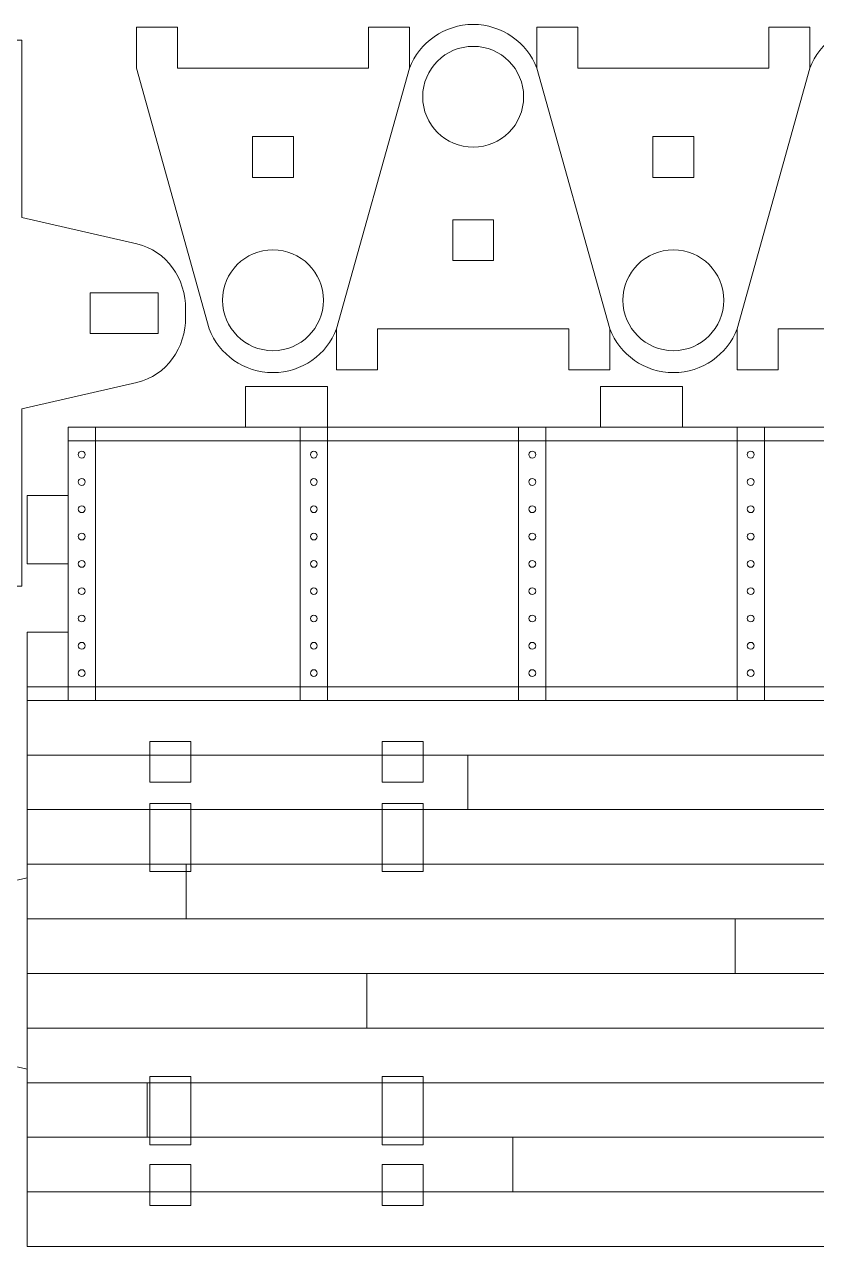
# Model space of a CAD drawing. Header units: millimetres. Extents: x -150 to 148, y 4 to 100.
# Drawn here: x -44.8 to 13.2, y 8.4 to 97.9 of the extents above; entities that cross this region are included whole.
import ezdxf

# ---------------------------------------------------------------- set-up
doc = ezdxf.new("R2010")
doc.units = ezdxf.units.MM
doc.header["$MEASUREMENT"] = 0
doc.layers.add('cut', color=7, linetype='Continuous')
doc.layers.add('cut light', color=7, linetype='Continuous')

msp = doc.modelspace()

# ---------------------------------------------------------------- linework, layer by layer
at = {"layer": 'cut', "lineweight": 0}
for points in [[(-28.1013, 86.6848), (-25.1013, 86.6848), (-25.1013, 89.6848), (-28.1013, 89.6848), (-28.1013, 86.6848)], [(1.2289, 86.6848), (4.2289, 86.6848), (4.2289, 89.6848), (1.2289, 89.6848), (1.2289, 86.6848)], [(-13.4362, 80.5828), (-10.4362, 80.5828), (-10.4362, 83.5828), (-13.4362, 83.5828), (-13.4362, 80.5828)]]:
    msp.add_lwpolyline(points, close=True, dxfattribs=at)
for points, knots in [([(-21.9362, 75.5828), (-22.6594, 73.7119), (-24.4752, 72.3848), (-26.6013, 72.3848), (-26.6013, 72.3848), (-28.7273, 72.3848), (-30.5432, 73.7119), (-31.2664, 75.5828), (-31.2664, 75.5828), (-31.2664, 75.5828), (-31.2669, 75.5828), (-31.2669, 75.5828), (-31.2669, 75.5828), (-31.2669, 75.5828), (-36.6013, 94.6848), (-36.6013, 94.6848), (-36.6013, 94.6848), (-36.6013, 94.6848), (-36.6013, 97.6848), (-36.6013, 97.6848), (-36.6013, 97.6848), (-36.6013, 97.6848), (-33.6013, 97.6848), (-33.6013, 97.6848), (-33.6013, 97.6848), (-33.6013, 97.6848), (-33.6013, 94.6848), (-33.6013, 94.6848), (-33.6013, 94.6848), (-33.6013, 94.6848), (-19.6013, 94.6848), (-19.6013, 94.6848), (-19.6013, 94.6848), (-19.6013, 94.6848), (-19.6013, 97.6848), (-19.6013, 97.6848), (-19.6013, 97.6848), (-19.6013, 97.6848), (-16.6013, 97.6848), (-16.6013, 97.6848), (-16.6013, 97.6848), (-16.6013, 97.6848), (-16.6013, 94.6848), (-16.6013, 94.6848), (-16.6013, 94.6848), (-16.6013, 94.6848), (-21.9357, 75.5828), (-21.9357, 75.5828), (-21.9357, 75.5828), (-21.9357, 75.5828), (-21.9362, 75.5828), (-21.9362, 75.5828)], [0, 0, 0, 0, 0.0714286, 0.0714286, 0.0714286, 0.0714286, 0.1428571, 0.1428571, 0.1428571, 0.1428571, 0.2142857, 0.2142857, 0.2142857, 0.2142857, 0.2857143, 0.2857143, 0.2857143, 0.2857143, 0.3571429, 0.3571429, 0.3571429, 0.3571429, 0.4285714, 0.4285714, 0.4285714, 0.4285714, 0.5, 0.5, 0.5, 0.5, 0.5714286, 0.5714286, 0.5714286, 0.5714286, 0.6428571, 0.6428571, 0.6428571, 0.6428571, 0.7142857, 0.7142857, 0.7142857, 0.7142857, 0.7857143, 0.7857143, 0.7857143, 0.7857143, 0.8571429, 0.8571429, 0.8571429, 0.8571429, 1, 1, 1, 1]), ([(-16.6013, 94.6848), (-15.8781, 96.5557), (-14.0623, 97.8828), (-11.9362, 97.8828), (-11.9362, 97.8828), (-9.8102, 97.8828), (-7.9943, 96.5557), (-7.2711, 94.6848), (-7.2711, 94.6848), (-7.2711, 94.6848), (-7.2706, 94.6848), (-7.2706, 94.6848), (-7.2706, 94.6848), (-7.2706, 94.6848), (-1.9362, 75.5828), (-1.9362, 75.5828), (-1.9362, 75.5828), (-1.9362, 75.5828), (-1.9362, 72.5828), (-1.9362, 72.5828), (-1.9362, 72.5828), (-1.9362, 72.5828), (-4.9362, 72.5828), (-4.9362, 72.5828), (-4.9362, 72.5828), (-4.9362, 72.5828), (-4.9362, 75.5828), (-4.9362, 75.5828), (-4.9362, 75.5828), (-4.9362, 75.5828), (-18.9362, 75.5828), (-18.9362, 75.5828), (-18.9362, 75.5828), (-18.9362, 75.5828), (-18.9362, 72.5828), (-18.9362, 72.5828), (-18.9362, 72.5828), (-18.9362, 72.5828), (-21.9362, 72.5828), (-21.9362, 72.5828), (-21.9362, 72.5828), (-21.9362, 72.5828), (-21.9362, 75.5828), (-21.9362, 75.5828), (-21.9362, 75.5828), (-21.9362, 75.5828), (-16.6018, 94.6848), (-16.6018, 94.6848), (-16.6018, 94.6848), (-16.6018, 94.6848), (-16.6013, 94.6848), (-16.6013, 94.6848)], [0, 0, 0, 0, 0.0714286, 0.0714286, 0.0714286, 0.0714286, 0.1428571, 0.1428571, 0.1428571, 0.1428571, 0.2142857, 0.2142857, 0.2142857, 0.2142857, 0.2857143, 0.2857143, 0.2857143, 0.2857143, 0.3571429, 0.3571429, 0.3571429, 0.3571429, 0.4285714, 0.4285714, 0.4285714, 0.4285714, 0.5, 0.5, 0.5, 0.5, 0.5714286, 0.5714286, 0.5714286, 0.5714286, 0.6428571, 0.6428571, 0.6428571, 0.6428571, 0.7142857, 0.7142857, 0.7142857, 0.7142857, 0.7857143, 0.7857143, 0.7857143, 0.7857143, 0.8571429, 0.8571429, 0.8571429, 0.8571429, 1, 1, 1, 1]), ([(7.394, 75.5828), (6.6708, 73.7119), (4.855, 72.3848), (2.7289, 72.3848), (2.7289, 72.3848), (0.6029, 72.3848), (-1.213, 73.7119), (-1.9362, 75.5828), (-1.9362, 75.5828), (-1.9362, 75.5828), (-1.9367, 75.5828), (-1.9367, 75.5828), (-1.9367, 75.5828), (-1.9367, 75.5828), (-7.2711, 94.6848), (-7.2711, 94.6848), (-7.2711, 94.6848), (-7.2711, 94.6848), (-7.2711, 97.6848), (-7.2711, 97.6848), (-7.2711, 97.6848), (-7.2711, 97.6848), (-4.2711, 97.6848), (-4.2711, 97.6848), (-4.2711, 97.6848), (-4.2711, 97.6848), (-4.2711, 94.6848), (-4.2711, 94.6848), (-4.2711, 94.6848), (-4.2711, 94.6848), (9.7289, 94.6848), (9.7289, 94.6848), (9.7289, 94.6848), (9.7289, 94.6848), (9.7289, 97.6848), (9.7289, 97.6848), (9.7289, 97.6848), (9.7289, 97.6848), (12.7289, 97.6848), (12.7289, 97.6848), (12.7289, 97.6848), (12.7289, 97.6848), (12.7289, 94.6848), (12.7289, 94.6848), (12.7289, 94.6848), (12.7289, 94.6848), (7.3945, 75.5828), (7.3945, 75.5828), (7.3945, 75.5828), (7.3945, 75.5828), (7.394, 75.5828), (7.394, 75.5828)], [0, 0, 0, 0, 0.0714286, 0.0714286, 0.0714286, 0.0714286, 0.1428571, 0.1428571, 0.1428571, 0.1428571, 0.2142857, 0.2142857, 0.2142857, 0.2142857, 0.2857143, 0.2857143, 0.2857143, 0.2857143, 0.3571429, 0.3571429, 0.3571429, 0.3571429, 0.4285714, 0.4285714, 0.4285714, 0.4285714, 0.5, 0.5, 0.5, 0.5, 0.5714286, 0.5714286, 0.5714286, 0.5714286, 0.6428571, 0.6428571, 0.6428571, 0.6428571, 0.7142857, 0.7142857, 0.7142857, 0.7142857, 0.7857143, 0.7857143, 0.7857143, 0.7857143, 0.8571429, 0.8571429, 0.8571429, 0.8571429, 1, 1, 1, 1]), ([(12.7289, 94.6848), (13.4521, 96.5557), (15.2679, 97.8828), (17.394, 97.8828), (17.394, 97.8828), (19.52, 97.8828), (21.3359, 96.5557), (22.0591, 94.6848), (22.0591, 94.6848), (22.0591, 94.6848), (22.0596, 94.6848), (22.0596, 94.6848), (22.0596, 94.6848), (22.0596, 94.6848), (27.394, 75.5828), (27.394, 75.5828), (27.394, 75.5828), (27.394, 75.5828), (27.394, 72.5828), (27.394, 72.5828), (27.394, 72.5828), (27.394, 72.5828), (24.394, 72.5828), (24.394, 72.5828), (24.394, 72.5828), (24.394, 72.5828), (24.394, 75.5828), (24.394, 75.5828), (24.394, 75.5828), (24.394, 75.5828), (10.394, 75.5828), (10.394, 75.5828), (10.394, 75.5828), (10.394, 75.5828), (10.394, 72.5828), (10.394, 72.5828), (10.394, 72.5828), (10.394, 72.5828), (7.394, 72.5828), (7.394, 72.5828), (7.394, 72.5828), (7.394, 72.5828), (7.394, 75.5828), (7.394, 75.5828), (7.394, 75.5828), (7.394, 75.5828), (12.7284, 94.6848), (12.7284, 94.6848), (12.7284, 94.6848), (12.7284, 94.6848), (12.7289, 94.6848), (12.7289, 94.6848)], [0, 0, 0, 0, 0.0714286, 0.0714286, 0.0714286, 0.0714286, 0.1428571, 0.1428571, 0.1428571, 0.1428571, 0.2142857, 0.2142857, 0.2142857, 0.2142857, 0.2857143, 0.2857143, 0.2857143, 0.2857143, 0.3571429, 0.3571429, 0.3571429, 0.3571429, 0.4285714, 0.4285714, 0.4285714, 0.4285714, 0.5, 0.5, 0.5, 0.5, 0.5714286, 0.5714286, 0.5714286, 0.5714286, 0.6428571, 0.6428571, 0.6428571, 0.6428571, 0.7142857, 0.7142857, 0.7142857, 0.7142857, 0.7857143, 0.7857143, 0.7857143, 0.7857143, 0.8571429, 0.8571429, 0.8571429, 0.8571429, 1, 1, 1, 1]), ([(-134.9979, 69.7378), (-134.9979, 69.7378), (-143.4346, 71.6688), (-143.4346, 71.6688), (-143.4346, 71.6688), (-145.6208, 72.1691), (-146.9979, 74.2152), (-146.9979, 76.458), (-146.9979, 76.458), (-146.9979, 76.458), (-146.9979, 77.0176), (-146.9979, 77.0176), (-146.9979, 77.0176), (-146.9979, 79.2604), (-145.621, 81.3065), (-143.4346, 81.8068), (-143.4346, 81.8068), (-143.4346, 81.8068), (-134.9979, 83.7378), (-134.9979, 83.7378), (-134.9979, 83.7378), (-134.9979, 83.7378), (-134.9979, 96.7378), (-134.9979, 96.7378), (-134.9979, 96.7378), (-134.9979, 96.7378), (-118.9979, 96.7378), (-118.9979, 96.7378), (-118.9979, 96.7378), (-118.9979, 96.7378), (-118.9979, 93.7378), (-118.9979, 93.7378), (-118.9979, 93.7378), (-118.9979, 93.7378), (-112.9979, 93.7378), (-112.9979, 93.7378), (-112.9979, 93.7378), (-112.9979, 93.7378), (-112.9979, 96.7378), (-112.9979, 96.7378), (-112.9979, 96.7378), (-112.9979, 96.7378), (-92.9979, 96.7378), (-92.9979, 96.7378), (-92.9979, 96.7378), (-92.9979, 96.7378), (-92.9979, 93.7378), (-92.9979, 93.7378), (-92.9979, 93.7378), (-92.9979, 93.7378), (-86.9979, 93.7378), (-86.9979, 93.7378), (-86.9979, 93.7378), (-86.9979, 93.7378), (-86.9979, 96.7378), (-86.9979, 96.7378), (-86.9979, 96.7378), (-86.9979, 96.7378), (-66.9979, 96.7378), (-66.9979, 96.7378), (-66.9979, 96.7378), (-66.9979, 96.7378), (-66.9979, 93.7378), (-66.9979, 93.7378), (-66.9979, 93.7378), (-66.9979, 93.7378), (-60.9979, 93.7378), (-60.9979, 93.7378), (-60.9979, 93.7378), (-60.9979, 93.7378), (-60.9979, 96.7378), (-60.9979, 96.7378), (-60.9979, 96.7378), (-60.9979, 96.7378), (-44.9979, 96.7378), (-44.9979, 96.7378), (-44.9979, 96.7378), (-44.9979, 96.7378), (-44.9979, 83.7378), (-44.9979, 83.7378), (-44.9979, 83.7378), (-44.9979, 83.7378), (-36.5612, 81.8068), (-36.5612, 81.8068), (-36.5612, 81.8068), (-34.3748, 81.3064), (-32.9979, 79.2606), (-32.9979, 77.0176), (-32.9979, 77.0176), (-32.9979, 77.0176), (-32.9979, 76.458), (-32.9979, 76.458), (-32.9979, 76.458), (-32.9979, 74.215), (-34.3749, 72.1692), (-36.5612, 71.6688), (-36.5612, 71.6688), (-36.5612, 71.6688), (-44.9979, 69.7378), (-44.9979, 69.7378), (-44.9979, 69.7378), (-44.9979, 69.7378), (-44.9979, 56.7378), (-44.9979, 56.7378), (-44.9979, 56.7378), (-44.9979, 56.7378), (-60.9979, 56.7378), (-60.9979, 56.7378), (-60.9979, 56.7378), (-60.9979, 56.7378), (-60.9979, 59.7378), (-60.9979, 59.7378), (-60.9979, 59.7378), (-60.9979, 59.7378), (-66.9979, 59.7378), (-66.9979, 59.7378), (-66.9979, 59.7378), (-66.9979, 59.7378), (-66.9979, 56.7378), (-66.9979, 56.7378), (-66.9979, 56.7378), (-66.9979, 56.7378), (-86.9979, 56.7378), (-86.9979, 56.7378), (-86.9979, 56.7378), (-86.9979, 56.7378), (-86.9979, 59.7378), (-86.9979, 59.7378), (-86.9979, 59.7378), (-86.9979, 59.7378), (-92.9979, 59.7378), (-92.9979, 59.7378), (-92.9979, 59.7378), (-92.9979, 59.7378), (-92.9979, 56.7378), (-92.9979, 56.7378), (-92.9979, 56.7378), (-92.9979, 56.7378), (-112.9979, 56.7378), (-112.9979, 56.7378), (-112.9979, 56.7378), (-112.9979, 56.7378), (-112.9979, 59.7378), (-112.9979, 59.7378), (-112.9979, 59.7378), (-112.9979, 59.7378), (-118.9979, 59.7378), (-118.9979, 59.7378), (-118.9979, 59.7378), (-118.9979, 59.7378), (-118.9979, 56.7378), (-118.9979, 56.7378), (-118.9979, 56.7378), (-118.9979, 56.7378), (-134.9979, 56.7378), (-134.9979, 56.7378), (-134.9979, 56.7378), (-134.9979, 56.7378), (-134.9979, 69.7378), (-134.9979, 69.7378)], [0, 0, 0, 0, 0.0243902, 0.0243902, 0.0243902, 0.0243902, 0.0487805, 0.0487805, 0.0487805, 0.0487805, 0.0731707, 0.0731707, 0.0731707, 0.0731707, 0.097561, 0.097561, 0.097561, 0.097561, 0.1219512, 0.1219512, 0.1219512, 0.1219512, 0.1463415, 0.1463415, 0.1463415, 0.1463415, 0.1707317, 0.1707317, 0.1707317, 0.1707317, 0.195122, 0.195122, 0.195122, 0.195122, 0.2195122, 0.2195122, 0.2195122, 0.2195122, 0.2439024, 0.2439024, 0.2439024, 0.2439024, 0.2682927, 0.2682927, 0.2682927, 0.2682927, 0.2926829, 0.2926829, 0.2926829, 0.2926829, 0.3170732, 0.3170732, 0.3170732, 0.3170732, 0.3414634, 0.3414634, 0.3414634, 0.3414634, 0.3658537, 0.3658537, 0.3658537, 0.3658537, 0.3902439, 0.3902439, 0.3902439, 0.3902439, 0.4146341, 0.4146341, 0.4146341, 0.4146341, 0.4390244, 0.4390244, 0.4390244, 0.4390244, 0.4634146, 0.4634146, 0.4634146, 0.4634146, 0.4878049, 0.4878049, 0.4878049, 0.4878049, 0.5121951, 0.5121951, 0.5121951, 0.5121951, 0.5365854, 0.5365854, 0.5365854, 0.5365854, 0.5609756, 0.5609756, 0.5609756, 0.5609756, 0.5853659, 0.5853659, 0.5853659, 0.5853659, 0.6097561, 0.6097561, 0.6097561, 0.6097561, 0.6341463, 0.6341463, 0.6341463, 0.6341463, 0.6585366, 0.6585366, 0.6585366, 0.6585366, 0.6829268, 0.6829268, 0.6829268, 0.6829268, 0.7073171, 0.7073171, 0.7073171, 0.7073171, 0.7317073, 0.7317073, 0.7317073, 0.7317073, 0.7560976, 0.7560976, 0.7560976, 0.7560976, 0.7804878, 0.7804878, 0.7804878, 0.7804878, 0.804878, 0.804878, 0.804878, 0.804878, 0.8292683, 0.8292683, 0.8292683, 0.8292683, 0.8536585, 0.8536585, 0.8536585, 0.8536585, 0.8780488, 0.8780488, 0.8780488, 0.8780488, 0.902439, 0.902439, 0.902439, 0.902439, 0.9268293, 0.9268293, 0.9268293, 0.9268293, 0.9512195, 0.9512195, 0.9512195, 0.9512195, 1, 1, 1, 1]), ([(-11.9362, 88.8878), (-13.9768, 88.8878), (-15.6312, 90.542), (-15.6312, 92.5828), (-15.6312, 92.5828), (-15.6312, 94.6236), (-13.9768, 96.2778), (-11.9362, 96.2778), (-11.9362, 96.2778), (-9.8956, 96.2778), (-8.2412, 94.6236), (-8.2412, 92.5828), (-8.2412, 92.5828), (-8.2412, 90.542), (-9.8956, 88.8878), (-11.9362, 88.8878)], [0, 0, 0, 0, 0.2, 0.2, 0.2, 0.2, 0.4, 0.4, 0.4, 0.4, 0.6, 0.6, 0.6, 0.6, 1, 1, 1, 1]), ([(-26.6013, 81.3798), (-24.5607, 81.3798), (-22.9063, 79.7256), (-22.9063, 77.6848), (-22.9063, 77.6848), (-22.9063, 75.644), (-24.5607, 73.9898), (-26.6013, 73.9898), (-26.6013, 73.9898), (-28.6419, 73.9898), (-30.2963, 75.644), (-30.2963, 77.6848), (-30.2963, 77.6848), (-30.2963, 79.7256), (-28.6419, 81.3798), (-26.6013, 81.3798)], [0, 0, 0, 0, 0.2, 0.2, 0.2, 0.2, 0.4, 0.4, 0.4, 0.4, 0.6, 0.6, 0.6, 0.6, 1, 1, 1, 1]), ([(2.7289, 81.3798), (4.7695, 81.3798), (6.4239, 79.7256), (6.4239, 77.6848), (6.4239, 77.6848), (6.4239, 75.644), (4.7695, 73.9898), (2.7289, 73.9898), (2.7289, 73.9898), (0.6883, 73.9898), (-0.9661, 75.644), (-0.9661, 77.6848), (-0.9661, 77.6848), (-0.9661, 79.7256), (0.6883, 81.3798), (2.7289, 81.3798)], [0, 0, 0, 0, 0.2, 0.2, 0.2, 0.2, 0.4, 0.4, 0.4, 0.4, 0.6, 0.6, 0.6, 0.6, 1, 1, 1, 1]), ([(-39.9979, 75.2376), (-39.9979, 75.2376), (-39.9979, 78.2376), (-39.9979, 78.2376), (-39.9979, 78.2376), (-39.9979, 78.2376), (-34.9979, 78.2376), (-34.9979, 78.2376), (-34.9979, 78.2376), (-34.9979, 78.2376), (-34.9979, 75.2376), (-34.9979, 75.2376), (-34.9979, 75.2376), (-34.9979, 75.2376), (-39.9979, 75.2376), (-39.9979, 75.2376)], [0, 0, 0, 0, 0.2, 0.2, 0.2, 0.2, 0.4, 0.4, 0.4, 0.4, 0.6, 0.6, 0.6, 0.6, 1, 1, 1, 1]), ([(-22.6073, 71.3757), (-22.6073, 71.3757), (-22.6073, 68.3757), (-22.6073, 68.3757), (-22.6073, 68.3757), (-22.6073, 68.3757), (-2.6073, 68.3757), (-2.6073, 68.3757), (-2.6073, 68.3757), (-2.6073, 68.3757), (-2.6073, 71.3757), (-2.6073, 71.3757), (-2.6073, 71.3757), (-2.6073, 71.3757), (3.3927, 71.3757), (3.3927, 71.3757), (3.3927, 71.3757), (3.3927, 71.3757), (3.3927, 68.3757), (3.3927, 68.3757), (3.3927, 68.3757), (3.3927, 68.3757), (23.3927, 68.3757), (23.3927, 68.3757), (23.3927, 68.3757), (23.3927, 68.3757), (23.3927, 71.3757), (23.3927, 71.3757), (23.3927, 71.3757), (23.3927, 71.3757), (29.3927, 71.3757), (29.3927, 71.3757), (29.3927, 71.3757), (29.3927, 71.3757), (29.3927, 68.3757), (29.3927, 68.3757), (29.3927, 68.3757), (29.3927, 68.3757), (42.3927, 68.3757), (42.3927, 68.3757), (42.3927, 68.3757), (42.3927, 68.3757), (42.3927, 63.3757), (42.3927, 63.3757), (42.3927, 63.3757), (42.3927, 63.3757), (45.3927, 63.3757), (45.3927, 63.3757), (45.3927, 63.3757), (45.3927, 63.3757), (45.3927, 58.3757), (45.3927, 58.3757), (45.3927, 58.3757), (45.3927, 58.3757), (42.3927, 58.3757), (42.3927, 58.3757), (42.3927, 58.3757), (42.3927, 58.3757), (42.3927, 53.3757), (42.3927, 53.3757), (42.3927, 53.3757), (42.3927, 53.3757), (45.3927, 53.3757), (45.3927, 53.3757), (45.3927, 53.3757), (45.3927, 53.3757), (45.3927, 48.3757), (45.3927, 48.3757), (45.3927, 48.3757), (45.3927, 48.3757), (-44.6073, 48.3757), (-44.6073, 48.3757), (-44.6073, 48.3757), (-44.6073, 48.3757), (-44.6073, 53.3757), (-44.6073, 53.3757), (-44.6073, 53.3757), (-44.6073, 53.3757), (-41.6073, 53.3757), (-41.6073, 53.3757), (-41.6073, 53.3757), (-41.6073, 53.3757), (-41.6073, 58.3757), (-41.6073, 58.3757), (-41.6073, 58.3757), (-41.6073, 58.3757), (-44.6073, 58.3757), (-44.6073, 58.3757), (-44.6073, 58.3757), (-44.6073, 58.3757), (-44.6073, 63.3757), (-44.6073, 63.3757), (-44.6073, 63.3757), (-44.6073, 63.3757), (-41.6073, 63.3757), (-41.6073, 63.3757), (-41.6073, 63.3757), (-41.6073, 63.3757), (-41.6073, 68.3757), (-41.6073, 68.3757), (-41.6073, 68.3757), (-41.6073, 68.3757), (-28.6073, 68.3757), (-28.6073, 68.3757), (-28.6073, 68.3757), (-28.6073, 68.3757), (-28.6073, 71.3757), (-28.6073, 71.3757), (-28.6073, 71.3757), (-28.6073, 71.3757), (-22.6073, 71.3757), (-22.6073, 71.3757)], [0, 0, 0, 0, 0.0344828, 0.0344828, 0.0344828, 0.0344828, 0.0689655, 0.0689655, 0.0689655, 0.0689655, 0.1034483, 0.1034483, 0.1034483, 0.1034483, 0.137931, 0.137931, 0.137931, 0.137931, 0.1724138, 0.1724138, 0.1724138, 0.1724138, 0.2068966, 0.2068966, 0.2068966, 0.2068966, 0.2413793, 0.2413793, 0.2413793, 0.2413793, 0.2758621, 0.2758621, 0.2758621, 0.2758621, 0.3103448, 0.3103448, 0.3103448, 0.3103448, 0.3448276, 0.3448276, 0.3448276, 0.3448276, 0.3793103, 0.3793103, 0.3793103, 0.3793103, 0.4137931, 0.4137931, 0.4137931, 0.4137931, 0.4482759, 0.4482759, 0.4482759, 0.4482759, 0.4827586, 0.4827586, 0.4827586, 0.4827586, 0.5172414, 0.5172414, 0.5172414, 0.5172414, 0.5517241, 0.5517241, 0.5517241, 0.5517241, 0.5862069, 0.5862069, 0.5862069, 0.5862069, 0.6206897, 0.6206897, 0.6206897, 0.6206897, 0.6551724, 0.6551724, 0.6551724, 0.6551724, 0.6896552, 0.6896552, 0.6896552, 0.6896552, 0.7241379, 0.7241379, 0.7241379, 0.7241379, 0.7586207, 0.7586207, 0.7586207, 0.7586207, 0.7931034, 0.7931034, 0.7931034, 0.7931034, 0.8275862, 0.8275862, 0.8275862, 0.8275862, 0.862069, 0.862069, 0.862069, 0.862069, 0.8965517, 0.8965517, 0.8965517, 0.8965517, 0.9310345, 0.9310345, 0.9310345, 0.9310345, 1, 1, 1, 1]), ([(45.3927, 35.3757), (45.3927, 35.3757), (53.8294, 33.4447), (53.8294, 33.4447), (53.8294, 33.4447), (56.0156, 32.9444), (57.3927, 30.8983), (57.3927, 28.6555), (57.3927, 28.6555), (57.3927, 28.6555), (57.3927, 28.0959), (57.3927, 28.0959), (57.3927, 28.0959), (57.3927, 25.8531), (56.0158, 23.807), (53.8294, 23.3067), (53.8294, 23.3067), (53.8294, 23.3067), (45.3927, 21.3757), (45.3927, 21.3757), (45.3927, 21.3757), (45.3927, 21.3757), (45.3927, 8.3757), (45.3927, 8.3757), (45.3927, 8.3757), (45.3927, 8.3757), (-44.6073, 8.3757), (-44.6073, 8.3757), (-44.6073, 8.3757), (-44.6073, 8.3757), (-44.6073, 21.3757), (-44.6073, 21.3757), (-44.6073, 21.3757), (-44.6073, 21.3757), (-53.044, 23.3067), (-53.044, 23.3067), (-53.044, 23.3067), (-55.2304, 23.8071), (-56.6073, 25.8529), (-56.6073, 28.0959), (-56.6073, 28.0959), (-56.6073, 28.0959), (-56.6073, 28.6555), (-56.6073, 28.6555), (-56.6073, 28.6555), (-56.6073, 30.8985), (-55.2303, 32.9443), (-53.044, 33.4447), (-53.044, 33.4447), (-53.044, 33.4447), (-44.6073, 35.3757), (-44.6073, 35.3757), (-44.6073, 35.3757), (-44.6073, 35.3757), (-44.6073, 48.3757), (-44.6073, 48.3757), (-44.6073, 48.3757), (-44.6073, 48.3757), (45.3927, 48.3757), (45.3927, 48.3757), (45.3927, 48.3757), (45.3927, 48.3757), (45.3927, 35.3757), (45.3927, 35.3757)], [0, 0, 0, 0, 0.0588235, 0.0588235, 0.0588235, 0.0588235, 0.1176471, 0.1176471, 0.1176471, 0.1176471, 0.1764706, 0.1764706, 0.1764706, 0.1764706, 0.2352941, 0.2352941, 0.2352941, 0.2352941, 0.2941176, 0.2941176, 0.2941176, 0.2941176, 0.3529412, 0.3529412, 0.3529412, 0.3529412, 0.4117647, 0.4117647, 0.4117647, 0.4117647, 0.4705882, 0.4705882, 0.4705882, 0.4705882, 0.5294118, 0.5294118, 0.5294118, 0.5294118, 0.5882353, 0.5882353, 0.5882353, 0.5882353, 0.6470588, 0.6470588, 0.6470588, 0.6470588, 0.7058824, 0.7058824, 0.7058824, 0.7058824, 0.7647059, 0.7647059, 0.7647059, 0.7647059, 0.8235294, 0.8235294, 0.8235294, 0.8235294, 0.8823529, 0.8823529, 0.8823529, 0.8823529, 1, 1, 1, 1]), ([(-32.6073, 42.3757), (-32.6073, 42.3757), (-35.6073, 42.3757), (-35.6073, 42.3757), (-35.6073, 42.3757), (-35.6073, 42.3757), (-35.6073, 45.3757), (-35.6073, 45.3757), (-35.6073, 45.3757), (-35.6073, 45.3757), (-32.6073, 45.3757), (-32.6073, 45.3757), (-32.6073, 45.3757), (-32.6073, 45.3757), (-32.6073, 42.3757), (-32.6073, 42.3757)], [0, 0, 0, 0, 0.2, 0.2, 0.2, 0.2, 0.4, 0.4, 0.4, 0.4, 0.6, 0.6, 0.6, 0.6, 1, 1, 1, 1]), ([(-15.6073, 42.3757), (-15.6073, 42.3757), (-18.6073, 42.3757), (-18.6073, 42.3757), (-18.6073, 42.3757), (-18.6073, 42.3757), (-18.6073, 45.3757), (-18.6073, 45.3757), (-18.6073, 45.3757), (-18.6073, 45.3757), (-15.6073, 45.3757), (-15.6073, 45.3757), (-15.6073, 45.3757), (-15.6073, 45.3757), (-15.6073, 42.3757), (-15.6073, 42.3757)], [0, 0, 0, 0, 0.2, 0.2, 0.2, 0.2, 0.4, 0.4, 0.4, 0.4, 0.6, 0.6, 0.6, 0.6, 1, 1, 1, 1]), ([(-35.6073, 35.8339), (-35.6073, 35.8339), (-35.6073, 40.8339), (-35.6073, 40.8339), (-35.6073, 40.8339), (-35.6073, 40.8339), (-32.6073, 40.8339), (-32.6073, 40.8339), (-32.6073, 40.8339), (-32.6073, 40.8339), (-32.6073, 35.8339), (-32.6073, 35.8339), (-32.6073, 35.8339), (-32.6073, 35.8339), (-35.6073, 35.8339), (-35.6073, 35.8339)], [0, 0, 0, 0, 0.2, 0.2, 0.2, 0.2, 0.4, 0.4, 0.4, 0.4, 0.6, 0.6, 0.6, 0.6, 1, 1, 1, 1]), ([(-18.6073, 35.8339), (-18.6073, 35.8339), (-18.6073, 40.8339), (-18.6073, 40.8339), (-18.6073, 40.8339), (-18.6073, 40.8339), (-15.6073, 40.8339), (-15.6073, 40.8339), (-15.6073, 40.8339), (-15.6073, 40.8339), (-15.6073, 35.8339), (-15.6073, 35.8339), (-15.6073, 35.8339), (-15.6073, 35.8339), (-18.6073, 35.8339), (-18.6073, 35.8339)], [0, 0, 0, 0, 0.2, 0.2, 0.2, 0.2, 0.4, 0.4, 0.4, 0.4, 0.6, 0.6, 0.6, 0.6, 1, 1, 1, 1]), ([(-35.6073, 15.8339), (-35.6073, 15.8339), (-35.6073, 20.8339), (-35.6073, 20.8339), (-35.6073, 20.8339), (-35.6073, 20.8339), (-32.6073, 20.8339), (-32.6073, 20.8339), (-32.6073, 20.8339), (-32.6073, 20.8339), (-32.6073, 15.8339), (-32.6073, 15.8339), (-32.6073, 15.8339), (-32.6073, 15.8339), (-35.6073, 15.8339), (-35.6073, 15.8339)], [0, 0, 0, 0, 0.2, 0.2, 0.2, 0.2, 0.4, 0.4, 0.4, 0.4, 0.6, 0.6, 0.6, 0.6, 1, 1, 1, 1]), ([(-18.6073, 15.8339), (-18.6073, 15.8339), (-18.6073, 20.8339), (-18.6073, 20.8339), (-18.6073, 20.8339), (-18.6073, 20.8339), (-15.6073, 20.8339), (-15.6073, 20.8339), (-15.6073, 20.8339), (-15.6073, 20.8339), (-15.6073, 15.8339), (-15.6073, 15.8339), (-15.6073, 15.8339), (-15.6073, 15.8339), (-18.6073, 15.8339), (-18.6073, 15.8339)], [0, 0, 0, 0, 0.2, 0.2, 0.2, 0.2, 0.4, 0.4, 0.4, 0.4, 0.6, 0.6, 0.6, 0.6, 1, 1, 1, 1]), ([(-32.6073, 11.3757), (-32.6073, 11.3757), (-35.6073, 11.3757), (-35.6073, 11.3757), (-35.6073, 11.3757), (-35.6073, 11.3757), (-35.6073, 14.3757), (-35.6073, 14.3757), (-35.6073, 14.3757), (-35.6073, 14.3757), (-32.6073, 14.3757), (-32.6073, 14.3757), (-32.6073, 14.3757), (-32.6073, 14.3757), (-32.6073, 11.3757), (-32.6073, 11.3757)], [0, 0, 0, 0, 0.2, 0.2, 0.2, 0.2, 0.4, 0.4, 0.4, 0.4, 0.6, 0.6, 0.6, 0.6, 1, 1, 1, 1]), ([(-15.6073, 11.3757), (-15.6073, 11.3757), (-18.6073, 11.3757), (-18.6073, 11.3757), (-18.6073, 11.3757), (-18.6073, 11.3757), (-18.6073, 14.3757), (-18.6073, 14.3757), (-18.6073, 14.3757), (-18.6073, 14.3757), (-15.6073, 14.3757), (-15.6073, 14.3757), (-15.6073, 14.3757), (-15.6073, 14.3757), (-15.6073, 11.3757), (-15.6073, 11.3757)], [0, 0, 0, 0, 0.2, 0.2, 0.2, 0.2, 0.4, 0.4, 0.4, 0.4, 0.6, 0.6, 0.6, 0.6, 1, 1, 1, 1])]:
    msp.add_open_spline(points, degree=3, knots=knots, dxfattribs=at)
at = {"layer": 'cut light', "color": 5, "lineweight": 0}
for points in [[(-39.6073, 68.3757), (-39.6073, 68.3757), (-39.6073, 48.3757), (-39.6073, 48.3757), (-39.6073, 48.3757), (-39.6073, 48.3757), (-41.6073, 48.3757), (-41.6073, 48.3757), (-41.6073, 48.3757), (-41.6073, 48.3757), (-41.6073, 68.3757), (-41.6073, 68.3757), (-41.6073, 68.3757), (-41.6073, 68.3757), (-39.6073, 68.3757), (-39.6073, 68.3757)], [(42.3927, 67.3757), (42.3927, 67.3757), (42.3927, 68.3757), (42.3927, 68.3757), (42.3927, 68.3757), (42.3927, 68.3757), (-41.6073, 68.3757), (-41.6073, 68.3757), (-41.6073, 68.3757), (-41.6073, 68.3757), (-41.6073, 67.3757), (-41.6073, 67.3757), (-41.6073, 67.3757), (-41.6073, 67.3757), (42.3927, 67.3757), (42.3927, 67.3757)], [(-22.6073, 68.3757), (-22.6073, 68.3757), (-22.6073, 48.3757), (-22.6073, 48.3757), (-22.6073, 48.3757), (-22.6073, 48.3757), (-24.6073, 48.3757), (-24.6073, 48.3757), (-24.6073, 48.3757), (-24.6073, 48.3757), (-24.6073, 68.3757), (-24.6073, 68.3757), (-24.6073, 68.3757), (-24.6073, 68.3757), (-22.6073, 68.3757), (-22.6073, 68.3757)], [(-6.6073, 68.3757), (-6.6073, 68.3757), (-6.6073, 48.3757), (-6.6073, 48.3757), (-6.6073, 48.3757), (-6.6073, 48.3757), (-8.6073, 48.3757), (-8.6073, 48.3757), (-8.6073, 48.3757), (-8.6073, 48.3757), (-8.6073, 68.3757), (-8.6073, 68.3757), (-8.6073, 68.3757), (-8.6073, 68.3757), (-6.6073, 68.3757), (-6.6073, 68.3757)], [(9.3927, 68.3757), (9.3927, 68.3757), (9.3927, 48.3757), (9.3927, 48.3757), (9.3927, 48.3757), (9.3927, 48.3757), (7.3927, 48.3757), (7.3927, 48.3757), (7.3927, 48.3757), (7.3927, 48.3757), (7.3927, 68.3757), (7.3927, 68.3757), (7.3927, 68.3757), (7.3927, 68.3757), (9.3927, 68.3757), (9.3927, 68.3757)], [(-40.3573, 66.3757), (-40.3573, 66.2376), (-40.4692, 66.1257), (-40.6073, 66.1257), (-40.6073, 66.1257), (-40.7454, 66.1257), (-40.8573, 66.2376), (-40.8573, 66.3757), (-40.8573, 66.3757), (-40.8573, 66.5138), (-40.7454, 66.6257), (-40.6073, 66.6257), (-40.6073, 66.6257), (-40.4692, 66.6257), (-40.3573, 66.5138), (-40.3573, 66.3757)], [(-23.3573, 66.3757), (-23.3573, 66.2376), (-23.4692, 66.1257), (-23.6073, 66.1257), (-23.6073, 66.1257), (-23.7454, 66.1257), (-23.8573, 66.2376), (-23.8573, 66.3757), (-23.8573, 66.3757), (-23.8573, 66.5138), (-23.7454, 66.6257), (-23.6073, 66.6257), (-23.6073, 66.6257), (-23.4692, 66.6257), (-23.3573, 66.5138), (-23.3573, 66.3757)], [(-7.3573, 66.3757), (-7.3573, 66.2376), (-7.4692, 66.1257), (-7.6073, 66.1257), (-7.6073, 66.1257), (-7.7454, 66.1257), (-7.8573, 66.2376), (-7.8573, 66.3757), (-7.8573, 66.3757), (-7.8573, 66.5138), (-7.7454, 66.6257), (-7.6073, 66.6257), (-7.6073, 66.6257), (-7.4692, 66.6257), (-7.3573, 66.5138), (-7.3573, 66.3757)], [(8.6427, 66.3757), (8.6427, 66.2376), (8.5308, 66.1257), (8.3927, 66.1257), (8.3927, 66.1257), (8.2546, 66.1257), (8.1427, 66.2376), (8.1427, 66.3757), (8.1427, 66.3757), (8.1427, 66.5138), (8.2546, 66.6257), (8.3927, 66.6257), (8.3927, 66.6257), (8.5308, 66.6257), (8.6427, 66.5138), (8.6427, 66.3757)], [(-40.3573, 64.3757), (-40.3573, 64.2376), (-40.4692, 64.1257), (-40.6073, 64.1257), (-40.6073, 64.1257), (-40.7454, 64.1257), (-40.8573, 64.2376), (-40.8573, 64.3757), (-40.8573, 64.3757), (-40.8573, 64.5138), (-40.7454, 64.6257), (-40.6073, 64.6257), (-40.6073, 64.6257), (-40.4692, 64.6257), (-40.3573, 64.5138), (-40.3573, 64.3757)], [(-23.3573, 64.3757), (-23.3573, 64.2376), (-23.4692, 64.1257), (-23.6073, 64.1257), (-23.6073, 64.1257), (-23.7454, 64.1257), (-23.8573, 64.2376), (-23.8573, 64.3757), (-23.8573, 64.3757), (-23.8573, 64.5138), (-23.7454, 64.6257), (-23.6073, 64.6257), (-23.6073, 64.6257), (-23.4692, 64.6257), (-23.3573, 64.5138), (-23.3573, 64.3757)], [(-7.3573, 64.3757), (-7.3573, 64.2376), (-7.4692, 64.1257), (-7.6073, 64.1257), (-7.6073, 64.1257), (-7.7454, 64.1257), (-7.8573, 64.2376), (-7.8573, 64.3757), (-7.8573, 64.3757), (-7.8573, 64.5138), (-7.7454, 64.6257), (-7.6073, 64.6257), (-7.6073, 64.6257), (-7.4692, 64.6257), (-7.3573, 64.5138), (-7.3573, 64.3757)], [(8.6427, 64.3757), (8.6427, 64.2376), (8.5308, 64.1257), (8.3927, 64.1257), (8.3927, 64.1257), (8.2546, 64.1257), (8.1427, 64.2376), (8.1427, 64.3757), (8.1427, 64.3757), (8.1427, 64.5138), (8.2546, 64.6257), (8.3927, 64.6257), (8.3927, 64.6257), (8.5308, 64.6257), (8.6427, 64.5138), (8.6427, 64.3757)], [(-40.3573, 62.3757), (-40.3573, 62.2376), (-40.4692, 62.1257), (-40.6073, 62.1257), (-40.6073, 62.1257), (-40.7454, 62.1257), (-40.8573, 62.2376), (-40.8573, 62.3757), (-40.8573, 62.3757), (-40.8573, 62.5138), (-40.7454, 62.6257), (-40.6073, 62.6257), (-40.6073, 62.6257), (-40.4692, 62.6257), (-40.3573, 62.5138), (-40.3573, 62.3757)], [(-23.3573, 62.3757), (-23.3573, 62.2376), (-23.4692, 62.1257), (-23.6073, 62.1257), (-23.6073, 62.1257), (-23.7454, 62.1257), (-23.8573, 62.2376), (-23.8573, 62.3757), (-23.8573, 62.3757), (-23.8573, 62.5138), (-23.7454, 62.6257), (-23.6073, 62.6257), (-23.6073, 62.6257), (-23.4692, 62.6257), (-23.3573, 62.5138), (-23.3573, 62.3757)], [(-7.3573, 62.3757), (-7.3573, 62.2376), (-7.4692, 62.1257), (-7.6073, 62.1257), (-7.6073, 62.1257), (-7.7454, 62.1257), (-7.8573, 62.2376), (-7.8573, 62.3757), (-7.8573, 62.3757), (-7.8573, 62.5138), (-7.7454, 62.6257), (-7.6073, 62.6257), (-7.6073, 62.6257), (-7.4692, 62.6257), (-7.3573, 62.5138), (-7.3573, 62.3757)], [(8.6427, 62.3757), (8.6427, 62.2376), (8.5308, 62.1257), (8.3927, 62.1257), (8.3927, 62.1257), (8.2546, 62.1257), (8.1427, 62.2376), (8.1427, 62.3757), (8.1427, 62.3757), (8.1427, 62.5138), (8.2546, 62.6257), (8.3927, 62.6257), (8.3927, 62.6257), (8.5308, 62.6257), (8.6427, 62.5138), (8.6427, 62.3757)], [(-40.3573, 60.3757), (-40.3573, 60.2376), (-40.4692, 60.1257), (-40.6073, 60.1257), (-40.6073, 60.1257), (-40.7454, 60.1257), (-40.8573, 60.2376), (-40.8573, 60.3757), (-40.8573, 60.3757), (-40.8573, 60.5138), (-40.7454, 60.6257), (-40.6073, 60.6257), (-40.6073, 60.6257), (-40.4692, 60.6257), (-40.3573, 60.5138), (-40.3573, 60.3757)], [(-23.3573, 60.3757), (-23.3573, 60.2376), (-23.4692, 60.1257), (-23.6073, 60.1257), (-23.6073, 60.1257), (-23.7454, 60.1257), (-23.8573, 60.2376), (-23.8573, 60.3757), (-23.8573, 60.3757), (-23.8573, 60.5138), (-23.7454, 60.6257), (-23.6073, 60.6257), (-23.6073, 60.6257), (-23.4692, 60.6257), (-23.3573, 60.5138), (-23.3573, 60.3757)], [(-7.3573, 60.3757), (-7.3573, 60.2376), (-7.4692, 60.1257), (-7.6073, 60.1257), (-7.6073, 60.1257), (-7.7454, 60.1257), (-7.8573, 60.2376), (-7.8573, 60.3757), (-7.8573, 60.3757), (-7.8573, 60.5138), (-7.7454, 60.6257), (-7.6073, 60.6257), (-7.6073, 60.6257), (-7.4692, 60.6257), (-7.3573, 60.5138), (-7.3573, 60.3757)], [(8.6427, 60.3757), (8.6427, 60.2376), (8.5308, 60.1257), (8.3927, 60.1257), (8.3927, 60.1257), (8.2546, 60.1257), (8.1427, 60.2376), (8.1427, 60.3757), (8.1427, 60.3757), (8.1427, 60.5138), (8.2546, 60.6257), (8.3927, 60.6257), (8.3927, 60.6257), (8.5308, 60.6257), (8.6427, 60.5138), (8.6427, 60.3757)], [(-40.3573, 58.3757), (-40.3573, 58.2376), (-40.4692, 58.1257), (-40.6073, 58.1257), (-40.6073, 58.1257), (-40.7454, 58.1257), (-40.8573, 58.2376), (-40.8573, 58.3757), (-40.8573, 58.3757), (-40.8573, 58.5138), (-40.7454, 58.6257), (-40.6073, 58.6257), (-40.6073, 58.6257), (-40.4692, 58.6257), (-40.3573, 58.5138), (-40.3573, 58.3757)], [(-23.3573, 58.3757), (-23.3573, 58.2376), (-23.4692, 58.1257), (-23.6073, 58.1257), (-23.6073, 58.1257), (-23.7454, 58.1257), (-23.8573, 58.2376), (-23.8573, 58.3757), (-23.8573, 58.3757), (-23.8573, 58.5138), (-23.7454, 58.6257), (-23.6073, 58.6257), (-23.6073, 58.6257), (-23.4692, 58.6257), (-23.3573, 58.5138), (-23.3573, 58.3757)], [(-7.3573, 58.3757), (-7.3573, 58.2376), (-7.4692, 58.1257), (-7.6073, 58.1257), (-7.6073, 58.1257), (-7.7454, 58.1257), (-7.8573, 58.2376), (-7.8573, 58.3757), (-7.8573, 58.3757), (-7.8573, 58.5138), (-7.7454, 58.6257), (-7.6073, 58.6257), (-7.6073, 58.6257), (-7.4692, 58.6257), (-7.3573, 58.5138), (-7.3573, 58.3757)], [(8.6427, 58.3757), (8.6427, 58.2376), (8.5308, 58.1257), (8.3927, 58.1257), (8.3927, 58.1257), (8.2546, 58.1257), (8.1427, 58.2376), (8.1427, 58.3757), (8.1427, 58.3757), (8.1427, 58.5138), (8.2546, 58.6257), (8.3927, 58.6257), (8.3927, 58.6257), (8.5308, 58.6257), (8.6427, 58.5138), (8.6427, 58.3757)], [(-40.3573, 56.3757), (-40.3573, 56.2376), (-40.4692, 56.1257), (-40.6073, 56.1257), (-40.6073, 56.1257), (-40.7454, 56.1257), (-40.8573, 56.2376), (-40.8573, 56.3757), (-40.8573, 56.3757), (-40.8573, 56.5138), (-40.7454, 56.6257), (-40.6073, 56.6257), (-40.6073, 56.6257), (-40.4692, 56.6257), (-40.3573, 56.5138), (-40.3573, 56.3757)], [(-23.3573, 56.3757), (-23.3573, 56.2376), (-23.4692, 56.1257), (-23.6073, 56.1257), (-23.6073, 56.1257), (-23.7454, 56.1257), (-23.8573, 56.2376), (-23.8573, 56.3757), (-23.8573, 56.3757), (-23.8573, 56.5138), (-23.7454, 56.6257), (-23.6073, 56.6257), (-23.6073, 56.6257), (-23.4692, 56.6257), (-23.3573, 56.5138), (-23.3573, 56.3757)], [(-7.3573, 56.3757), (-7.3573, 56.2376), (-7.4692, 56.1257), (-7.6073, 56.1257), (-7.6073, 56.1257), (-7.7454, 56.1257), (-7.8573, 56.2376), (-7.8573, 56.3757), (-7.8573, 56.3757), (-7.8573, 56.5138), (-7.7454, 56.6257), (-7.6073, 56.6257), (-7.6073, 56.6257), (-7.4692, 56.6257), (-7.3573, 56.5138), (-7.3573, 56.3757)], [(8.6427, 56.3757), (8.6427, 56.2376), (8.5308, 56.1257), (8.3927, 56.1257), (8.3927, 56.1257), (8.2546, 56.1257), (8.1427, 56.2376), (8.1427, 56.3757), (8.1427, 56.3757), (8.1427, 56.5138), (8.2546, 56.6257), (8.3927, 56.6257), (8.3927, 56.6257), (8.5308, 56.6257), (8.6427, 56.5138), (8.6427, 56.3757)], [(-40.3573, 54.3757), (-40.3573, 54.2376), (-40.4692, 54.1257), (-40.6073, 54.1257), (-40.6073, 54.1257), (-40.7454, 54.1257), (-40.8573, 54.2376), (-40.8573, 54.3757), (-40.8573, 54.3757), (-40.8573, 54.5138), (-40.7454, 54.6257), (-40.6073, 54.6257), (-40.6073, 54.6257), (-40.4692, 54.6257), (-40.3573, 54.5138), (-40.3573, 54.3757)], [(-23.3573, 54.3757), (-23.3573, 54.2376), (-23.4692, 54.1257), (-23.6073, 54.1257), (-23.6073, 54.1257), (-23.7454, 54.1257), (-23.8573, 54.2376), (-23.8573, 54.3757), (-23.8573, 54.3757), (-23.8573, 54.5138), (-23.7454, 54.6257), (-23.6073, 54.6257), (-23.6073, 54.6257), (-23.4692, 54.6257), (-23.3573, 54.5138), (-23.3573, 54.3757)], [(-7.3573, 54.3757), (-7.3573, 54.2376), (-7.4692, 54.1257), (-7.6073, 54.1257), (-7.6073, 54.1257), (-7.7454, 54.1257), (-7.8573, 54.2376), (-7.8573, 54.3757), (-7.8573, 54.3757), (-7.8573, 54.5138), (-7.7454, 54.6257), (-7.6073, 54.6257), (-7.6073, 54.6257), (-7.4692, 54.6257), (-7.3573, 54.5138), (-7.3573, 54.3757)], [(8.6427, 54.3757), (8.6427, 54.2376), (8.5308, 54.1257), (8.3927, 54.1257), (8.3927, 54.1257), (8.2546, 54.1257), (8.1427, 54.2376), (8.1427, 54.3757), (8.1427, 54.3757), (8.1427, 54.5138), (8.2546, 54.6257), (8.3927, 54.6257), (8.3927, 54.6257), (8.5308, 54.6257), (8.6427, 54.5138), (8.6427, 54.3757)], [(-40.3573, 52.3757), (-40.3573, 52.2376), (-40.4692, 52.1257), (-40.6073, 52.1257), (-40.6073, 52.1257), (-40.7454, 52.1257), (-40.8573, 52.2376), (-40.8573, 52.3757), (-40.8573, 52.3757), (-40.8573, 52.5138), (-40.7454, 52.6257), (-40.6073, 52.6257), (-40.6073, 52.6257), (-40.4692, 52.6257), (-40.3573, 52.5138), (-40.3573, 52.3757)], [(-23.3573, 52.3757), (-23.3573, 52.2376), (-23.4692, 52.1257), (-23.6073, 52.1257), (-23.6073, 52.1257), (-23.7454, 52.1257), (-23.8573, 52.2376), (-23.8573, 52.3757), (-23.8573, 52.3757), (-23.8573, 52.5138), (-23.7454, 52.6257), (-23.6073, 52.6257), (-23.6073, 52.6257), (-23.4692, 52.6257), (-23.3573, 52.5138), (-23.3573, 52.3757)], [(-7.3573, 52.3757), (-7.3573, 52.2376), (-7.4692, 52.1257), (-7.6073, 52.1257), (-7.6073, 52.1257), (-7.7454, 52.1257), (-7.8573, 52.2376), (-7.8573, 52.3757), (-7.8573, 52.3757), (-7.8573, 52.5138), (-7.7454, 52.6257), (-7.6073, 52.6257), (-7.6073, 52.6257), (-7.4692, 52.6257), (-7.3573, 52.5138), (-7.3573, 52.3757)], [(8.6427, 52.3757), (8.6427, 52.2376), (8.5308, 52.1257), (8.3927, 52.1257), (8.3927, 52.1257), (8.2546, 52.1257), (8.1427, 52.2376), (8.1427, 52.3757), (8.1427, 52.3757), (8.1427, 52.5138), (8.2546, 52.6257), (8.3927, 52.6257), (8.3927, 52.6257), (8.5308, 52.6257), (8.6427, 52.5138), (8.6427, 52.3757)], [(-40.3573, 50.3757), (-40.3573, 50.2376), (-40.4692, 50.1257), (-40.6073, 50.1257), (-40.6073, 50.1257), (-40.7454, 50.1257), (-40.8573, 50.2376), (-40.8573, 50.3757), (-40.8573, 50.3757), (-40.8573, 50.5138), (-40.7454, 50.6257), (-40.6073, 50.6257), (-40.6073, 50.6257), (-40.4692, 50.6257), (-40.3573, 50.5138), (-40.3573, 50.3757)], [(-23.3573, 50.3757), (-23.3573, 50.2376), (-23.4692, 50.1257), (-23.6073, 50.1257), (-23.6073, 50.1257), (-23.7454, 50.1257), (-23.8573, 50.2376), (-23.8573, 50.3757), (-23.8573, 50.3757), (-23.8573, 50.5138), (-23.7454, 50.6257), (-23.6073, 50.6257), (-23.6073, 50.6257), (-23.4692, 50.6257), (-23.3573, 50.5138), (-23.3573, 50.3757)], [(-7.3573, 50.3757), (-7.3573, 50.2376), (-7.4692, 50.1257), (-7.6073, 50.1257), (-7.6073, 50.1257), (-7.7454, 50.1257), (-7.8573, 50.2376), (-7.8573, 50.3757), (-7.8573, 50.3757), (-7.8573, 50.5138), (-7.7454, 50.6257), (-7.6073, 50.6257), (-7.6073, 50.6257), (-7.4692, 50.6257), (-7.3573, 50.5138), (-7.3573, 50.3757)], [(8.6427, 50.3757), (8.6427, 50.2376), (8.5308, 50.1257), (8.3927, 50.1257), (8.3927, 50.1257), (8.2546, 50.1257), (8.1427, 50.2376), (8.1427, 50.3757), (8.1427, 50.3757), (8.1427, 50.5138), (8.2546, 50.6257), (8.3927, 50.6257), (8.3927, 50.6257), (8.5308, 50.6257), (8.6427, 50.5138), (8.6427, 50.3757)], [(45.3927, 48.3757), (45.3927, 48.3757), (45.3927, 49.3757), (45.3927, 49.3757), (45.3927, 49.3757), (45.3927, 49.3757), (-44.6073, 49.3757), (-44.6073, 49.3757), (-44.6073, 49.3757), (-44.6073, 49.3757), (-44.6073, 48.3757), (-44.6073, 48.3757), (-44.6073, 48.3757), (-44.6073, 48.3757), (45.3927, 48.3757), (45.3927, 48.3757)]]:
    msp.add_open_spline(points, degree=3, knots=[0, 0, 0, 0, 0.2, 0.2, 0.2, 0.2, 0.4, 0.4, 0.4, 0.4, 0.6, 0.6, 0.6, 0.6, 1, 1, 1, 1], dxfattribs=at)
for points in [[(-44.6073, 44.3757), (-44.6073, 44.3757), (45.3927, 44.3757), (45.3927, 44.3757)], [(-12.3229, 40.3757), (-12.3229, 40.3757), (-12.3229, 44.3757), (-12.3229, 44.3757)], [(-44.6073, 40.3757), (-44.6073, 40.3757), (45.3927, 40.3757), (45.3927, 40.3757)], [(-44.6073, 36.3757), (-44.6073, 36.3757), (45.3927, 36.3757), (45.3927, 36.3757)], [(-32.9604, 32.3757), (-32.9604, 32.3757), (-32.9604, 36.3757), (-32.9604, 36.3757)], [(-44.6073, 21.3757), (-44.6073, 21.3757), (-44.6073, 35.3757), (-44.6073, 35.3757)], [(-44.6073, 32.3757), (-44.6073, 32.3757), (45.3927, 32.3757), (45.3927, 32.3757)], [(7.2563, 28.3757), (7.2563, 28.3757), (7.2563, 32.3757), (7.2563, 32.3757)], [(-44.6073, 28.3757), (-44.6073, 28.3757), (45.3927, 28.3757), (45.3927, 28.3757)], [(-19.7314, 28.3757), (-19.7314, 28.3757), (-19.7314, 24.3757), (-19.7314, 24.3757)], [(-44.6073, 24.3757), (-44.6073, 24.3757), (45.3927, 24.3757), (45.3927, 24.3757)], [(-44.6073, 20.3757), (-44.6073, 20.3757), (45.3927, 20.3757), (45.3927, 20.3757)], [(-35.8181, 16.3757), (-35.8181, 16.3757), (-35.8181, 20.3757), (-35.8181, 20.3757)], [(-44.6073, 16.3757), (-44.6073, 16.3757), (45.3927, 16.3757), (45.3927, 16.3757)], [(-9.042, 12.3757), (-9.042, 12.3757), (-9.042, 16.3757), (-9.042, 16.3757)], [(-44.6073, 12.3757), (-44.6073, 12.3757), (45.3927, 12.3757), (45.3927, 12.3757)]]:
    msp.add_open_spline(points, degree=3, dxfattribs=at)

doc.saveas('drawing.dxf')
